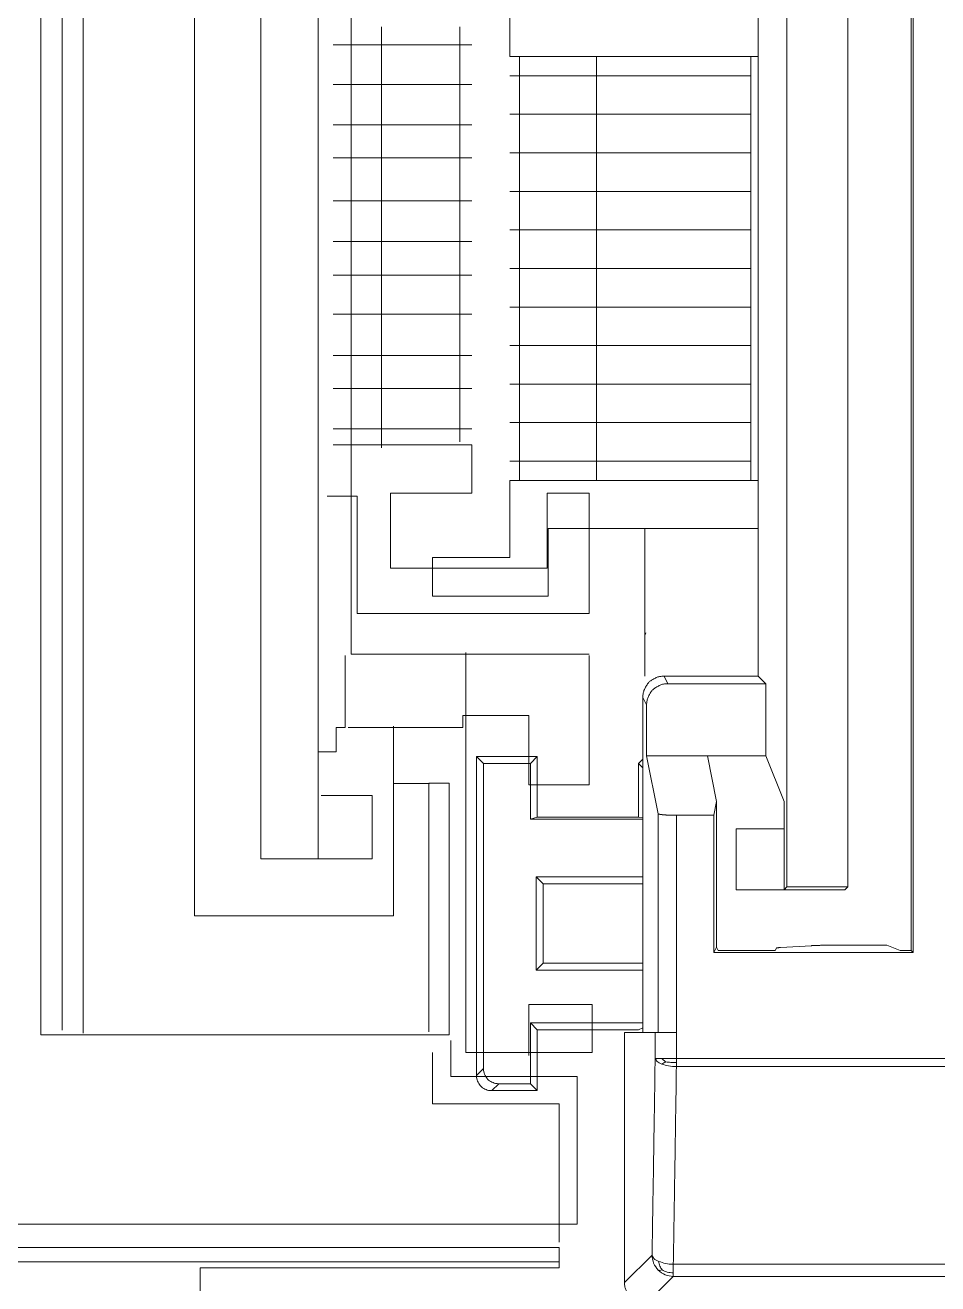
# Model space of a CAD drawing. Header units: inches. Extents: x 75782 to 87231, y -34126 to -18655.
# Drawn here: x 78487.7 to 78537.5, y -19704.3 to -19635.6 of the extents above; entities that cross this region are included whole.
import ezdxf

# ---------------------------------------------------------------- set-up
doc = ezdxf.new("R2010")
doc.units = ezdxf.units.IN
doc.header["$MEASUREMENT"] = 0
doc.layers.add('COMPONENTES', color=251, linetype='Continuous', lineweight=18)

# ---------------------------------------------------------------- blocks, each defined once
blk = doc.blocks.new('AK2-CM')
at = {"linetype": 'Continuous'}
for p, q in [((32195.59, 22609.51), (32195.59, 22413.43)), ((32195.59, 22609.51), (32195.59, 22413.43)), ((32193.27, 22608.05), (32193.27, 22412.93)), ((32193.27, 22608.05), (32193.27, 22412.93)), ((32197.89, 22413.1), (32197.89, 22607.53)), ((32197.89, 22413.1), (32197.89, 22607.53)), ((32210.06, 22574.33), (32210.06, 22425.92)), ((32210.06, 22574.33), (32210.06, 22425.92)), ((32217.3, 22568.09), (32217.3, 22432.16)), ((32217.3, 22568.09), (32217.3, 22432.16)), ((32223.55, 22432.16), (32223.55, 22568.09)), ((32223.55, 22432.16), (32223.55, 22568.09)), ((32227.17, 22454.52), (32227.17, 22545.41)), ((32227.17, 22454.52), (32227.17, 22545.41)), ((32230.46, 22523.05), (32230.46, 22477.03)), ((32230.46, 22523.05), (32230.46, 22477.03)), ((32239.01, 22523.05), (32239.01, 22477.69)), ((32239.01, 22523.05), (32239.01, 22477.69)), ((32225.2, 22521.08), (32240.33, 22521.08)), ((32225.2, 22521.08), (32240.33, 22521.08)), ((32225.2, 22516.75), (32240.33, 22516.75)), ((32225.2, 22516.75), (32240.33, 22516.75)), ((32225.2, 22512.33), (32240.33, 22512.33)), ((32225.2, 22512.33), (32240.33, 22512.33)), ((32225.2, 22508.72), (32240.33, 22508.72)), ((32225.2, 22508.72), (32240.33, 22508.72)), ((32225.2, 22504.02), (32240.33, 22504.02)), ((32225.2, 22504.02), (32240.33, 22504.02)), ((32225.2, 22499.6), (32240.33, 22499.6)), ((32225.2, 22499.6), (32240.33, 22499.6)), ((32225.2, 22495.9), (32240.33, 22495.9)), ((32225.2, 22495.9), (32240.33, 22495.9)), ((32225.2, 22491.66), (32240.33, 22491.66)), ((32225.2, 22491.66), (32240.33, 22491.66)), ((32225.2, 22487.14), (32240.33, 22487.14)), ((32225.2, 22487.14), (32240.33, 22487.14)), ((32225.2, 22483.53), (32240.33, 22483.53)), ((32225.2, 22483.53), (32240.33, 22483.53)), ((32225.2, 22479.11), (32240.33, 22479.11)), ((32225.2, 22479.11), (32240.33, 22479.11)), ((32240.33, 22477.36), (32225.2, 22477.36)), ((32240.33, 22477.36), (32225.2, 22477.36)), ((32240.33, 22472.1), (32240.33, 22477.36)), ((32240.33, 22472.1), (32240.33, 22477.36)), ((32231.45, 22472.1), (32240.33, 22472.1)), ((32231.45, 22463.88), (32231.45, 22472.1)), ((32231.45, 22472.1), (32240.33, 22472.1)), ((32231.45, 22463.88), (32231.45, 22472.1)), ((32248.56, 22472.1), (32248.56, 22463.88)), ((32253.16, 22472.1), (32248.56, 22472.1)), ((32248.56, 22472.1), (32248.56, 22463.88)), ((32253.16, 22472.1), (32248.56, 22472.1)), ((32253.16, 22458.95), (32253.16, 22472.1)), ((32253.16, 22458.95), (32253.16, 22472.1)), ((32224.54, 22471.77), (32227.83, 22471.77)), ((32224.54, 22471.77), (32227.83, 22471.77)), ((32227.83, 22471.77), (32227.83, 22458.95)), ((32227.83, 22471.77), (32227.83, 22458.95)), ((32248.56, 22463.88), (32231.45, 22463.88)), ((32248.56, 22463.88), (32231.45, 22463.88)), ((32227.83, 22458.95), (32253.16, 22458.95)), ((32227.83, 22458.95), (32253.16, 22458.95)), ((32226.51, 22454.37), (32226.51, 22446.48)), ((32226.51, 22454.37), (32226.51, 22446.48)), ((32253.16, 22454.52), (32227.17, 22454.52)), ((32253.16, 22454.52), (32227.17, 22454.52)), ((32239.67, 22454.7), (32239.67, 22410.98)), ((32239.67, 22454.7), (32239.67, 22410.98)), ((32253.16, 22440.24), (32253.16, 22454.37)), ((32253.16, 22440.24), (32253.16, 22454.37)), ((32239.34, 22447.8), (32246.58, 22447.8)), ((32239.34, 22446.48), (32239.34, 22447.8)), ((32239.34, 22447.8), (32246.58, 22447.8)), ((32239.34, 22446.48), (32239.34, 22447.8)), ((32246.58, 22447.8), (32246.58, 22440.24)), ((32246.58, 22447.8), (32246.58, 22440.24)), ((32225.53, 22446.48), (32225.53, 22443.85)), ((32226.51, 22446.48), (32225.53, 22446.48)), ((32225.53, 22446.48), (32225.53, 22443.85)), ((32226.51, 22446.48), (32225.53, 22446.48)), ((32226.84, 22446.48), (32239.34, 22446.48)), ((32226.84, 22446.48), (32239.34, 22446.48)), ((32231.78, 22425.92), (32231.78, 22446.63)), ((32231.78, 22425.92), (32231.78, 22446.63)), ((32225.53, 22443.85), (32223.55, 22443.85)), ((32225.53, 22443.85), (32223.55, 22443.85)), ((32235.73, 22440.38), (32231.78, 22440.38)), ((32235.73, 22440.38), (32231.78, 22440.38)), ((32235.64, 22440.42), (32235.64, 22413.24)), ((32235.64, 22440.42), (32235.64, 22413.24)), ((32237.85, 22440.42), (32235.64, 22440.42)), ((32237.85, 22440.42), (32235.64, 22440.42)), ((32237.85, 22412.93), (32237.85, 22440.42)), ((32237.85, 22412.93), (32237.85, 22440.42)), ((32229.47, 22439.07), (32223.88, 22439.07)), ((32229.47, 22439.07), (32223.88, 22439.07)), ((32229.47, 22432.16), (32229.47, 22439.07)), ((32229.47, 22432.16), (32229.47, 22439.07)), ((32246.58, 22440.24), (32253.16, 22440.24)), ((32246.58, 22440.24), (32253.16, 22440.24)), ((32217.3, 22432.16), (32229.47, 22432.16)), ((32217.3, 22432.16), (32229.47, 22432.16)), ((32210.06, 22425.92), (32231.78, 22425.92)), ((32210.06, 22425.92), (32231.78, 22425.92)), ((32246.58, 22416.24), (32246.58, 22410.65)), ((32246.58, 22416.24), (32246.58, 22410.65)), ((32253.49, 22416.24), (32246.58, 22416.24)), ((32253.49, 22416.24), (32246.58, 22416.24)), ((32253.49, 22410.98), (32253.49, 22416.24)), ((32253.49, 22410.98), (32253.49, 22416.24)), ((32193.27, 22412.93), (32237.85, 22412.93)), ((32193.27, 22412.93), (32237.85, 22412.93)), ((32238.03, 22412.3), (32238.03, 22408.35)), ((32238.03, 22412.3), (32238.03, 22408.35)), ((32236.05, 22410.98), (32236.05, 22405.39)), ((32236.05, 22410.98), (32236.05, 22405.39)), ((32239.67, 22410.98), (32253.49, 22410.98)), ((32239.67, 22410.98), (32253.49, 22410.98)), ((32238.03, 22408.35), (32251.84, 22408.35)), ((32238.03, 22408.35), (32251.84, 22408.35)), ((32251.84, 22408.35), (32251.84, 22392.24)), ((32251.84, 22408.35), (32251.84, 22392.24)), ((32236.05, 22405.39), (32249.87, 22405.39)), ((32236.05, 22405.39), (32249.87, 22405.39)), ((32249.87, 22405.39), (32249.87, 22391.92)), ((32249.87, 22405.39), (32249.87, 22391.92)), ((32251.84, 22392.24), (32021.23, 22392.24)), ((32251.84, 22392.24), (32021.23, 22392.24)), ((32249.87, 22391.92), (32249.87, 22390.27)), ((32249.87, 22391.92), (32249.87, 22390.27)), ((32249.87, 22389.69), (32022.18, 22389.69)), ((32249.87, 22389.69), (32022.18, 22389.69)), ((32249.87, 22387.47), (32249.87, 22389.69)), ((32249.87, 22387.47), (32249.87, 22389.69)), ((32022.18, 22388.11), (32249.87, 22388.11)), ((32022.18, 22388.11), (32249.87, 22388.11)), ((32210.66, 22387.47), (32249.87, 22387.47)), ((32210.66, 22387.47), (32249.87, 22387.47)), ((32210.66, 22384.95), (32210.66, 22387.47)), ((32210.66, 22384.95), (32210.66, 22387.47))]:
    blk.add_line(p, q, dxfattribs=at)
blk = doc.blocks.new('AK2-XM')
at = {"layer": 'COMPONENTES'}
for p, q in [((31794.946, 23280.365), (31794.946, 23354.866)), ((31795.062, 23354.982), (31795.062, 23280.25)), ((31788.164, 23283.842), (31788.164, 23351.389)), ((31791.483, 23351.389), (31791.483, 23283.842)), ((31786.6, 23339.884), (31786.6, 23295.348)), ((31773.026, 23331.828), (31773.026, 23329.196)), ((31773.026, 23329.196), (31786.6, 23329.196)), ((31773.553, 23329.196), (31773.553, 23306.035)), ((31777.764, 23329.196), (31777.764, 23306.035)), ((31786.186, 23306.035), (31786.186, 23329.196)), ((31786.186, 23328.143), (31773.026, 23328.143)), ((31786.186, 23326.038), (31773.026, 23326.038)), ((31786.186, 23323.932), (31773.026, 23323.932)), ((31786.186, 23321.827), (31773.026, 23321.827)), ((31786.186, 23319.721), (31773.026, 23319.721)), ((31786.186, 23317.616), (31773.026, 23317.616)), ((31786.186, 23315.51), (31773.026, 23315.51)), ((31786.186, 23313.405), (31773.026, 23313.405)), ((31786.186, 23311.299), (31773.026, 23311.299)), ((31786.186, 23309.194), (31773.026, 23309.194)), ((31786.186, 23307.088), (31773.026, 23307.088)), ((31773.026, 23306.035), (31773.026, 23301.824)), ((31773.026, 23306.035), (31786.6, 23306.035)), ((31775.132, 23303.404), (31786.6, 23303.404)), ((31775.132, 23303.404), (31775.132, 23299.719)), ((31780.396, 23295.348), (31780.396, 23303.404)), ((31768.815, 23301.824), (31773.026, 23301.824)), ((31768.815, 23299.719), (31768.815, 23301.824)), ((31775.132, 23299.719), (31768.815, 23299.719)), ((31780.468, 23297.706), (31780.41, 23297.561)), ((31781.457, 23295.348), (31786.6, 23295.348)), ((31781.664, 23294.934), (31781.457, 23295.348)), ((31787.014, 23294.934), (31781.664, 23294.934)), ((31787.014, 23294.934), (31786.6, 23295.348)), ((31787.014, 23294.934), (31787.014, 23290.992)), ((31780.296, 23275.891), (31780.296, 23294.186)), ((31780.503, 23293.772), (31780.296, 23294.186)), ((31780.503, 23293.772), (31780.503, 23290.992)), ((31771.214, 23273.535), (31771.214, 23290.957)), ((31774.532, 23290.957), (31771.214, 23290.957)), ((31771.214, 23290.957), (31771.593, 23290.577)), ((31774.153, 23290.577), (31774.532, 23290.957)), ((31774.532, 23287.638), (31774.532, 23290.957)), ((31780.296, 23290.815), (31780.057, 23290.576)), ((31780.503, 23290.992), (31781.133, 23287.833)), ((31783.821, 23290.992), (31780.503, 23290.992)), ((31783.821, 23290.992), (31787.014, 23290.992)), ((31784.317, 23288.507), (31783.821, 23290.992)), ((31788.006, 23288.507), (31787.014, 23290.992)), ((31771.593, 23273.915), (31771.593, 23290.577)), ((31771.593, 23290.577), (31774.153, 23290.577)), ((31774.153, 23290.577), (31774.153, 23287.543)), ((31780.057, 23287.638), (31780.057, 23290.576)), ((31780.296, 23290.337), (31780.057, 23290.576)), ((31784.165, 23287.747), (31784.317, 23288.507)), ((31784.317, 23288.507), (31784.317, 23280.553)), ((31788.006, 23287.002), (31788.006, 23288.507)), ((31774.532, 23287.638), (31774.153, 23287.543)), ((31774.153, 23287.543), (31780.296, 23287.543)), ((31774.532, 23287.638), (31780.057, 23287.638)), ((31780.057, 23287.638), (31780.296, 23287.608)), ((31781.133, 23275.891), (31781.133, 23287.833)), ((31782.129, 23275.891), (31782.129, 23287.747)), ((31782.129, 23287.747), (31784.165, 23287.747)), ((31784.165, 23287.747), (31784.165, 23280.25)), ((31788.006, 23287.002), (31785.385, 23287.002)), ((31785.385, 23283.684), (31785.385, 23287.002)), ((31788.006, 23283.684), (31788.006, 23287.002)), ((31774.474, 23279.285), (31774.474, 23284.378)), ((31774.474, 23284.378), (31780.296, 23284.378)), ((31774.854, 23283.999), (31774.474, 23284.378)), ((31774.854, 23279.664), (31774.854, 23283.999)), ((31774.854, 23283.999), (31780.296, 23283.999)), ((31788.006, 23283.684), (31785.385, 23283.684)), ((31788.164, 23283.842), (31788.006, 23283.684)), ((31788.006, 23283.684), (31791.324, 23283.684)), ((31788.164, 23283.842), (31791.483, 23283.842)), ((31791.483, 23283.842), (31791.324, 23283.684)), ((31784.317, 23280.553), (31784.165, 23280.25)), ((31784.317, 23280.553), (31784.411, 23280.365)), ((31787.587, 23280.495), (31787.522, 23280.365)), ((31787.809, 23280.523), (31789.511, 23280.626)), ((31790.948, 23280.655), (31793.627, 23280.655)), ((31794.352, 23280.365), (31793.627, 23280.655)), ((31795.062, 23280.25), (31784.165, 23280.25)), ((31784.411, 23280.365), (31787.522, 23280.365)), ((31794.352, 23280.365), (31794.946, 23280.365)), ((31795.062, 23280.25), (31794.946, 23280.365)), ((31774.474, 23279.285), (31774.854, 23279.664)), ((31780.296, 23279.285), (31774.474, 23279.285)), ((31780.296, 23279.664), (31774.854, 23279.664)), ((31780.296, 23276.404), (31774.153, 23276.404)), ((31774.153, 23276.404), (31774.153, 23273.085)), ((31774.532, 23276.024), (31774.153, 23276.404)), ((31774.532, 23272.706), (31774.532, 23276.024)), ((31774.532, 23276.024), (31780.057, 23276.024)), ((31779.298, 23275.891), (31779.298, 23262.224)), ((31779.298, 23275.891), (31780.296, 23275.891)), ((31780.057, 23276.024), (31780.296, 23276.144)), ((31780.296, 23275.891), (31780.968, 23275.891)), ((31780.968, 23275.891), (31781.133, 23275.891)), ((31780.968, 23274.471), (31780.968, 23275.891)), ((31781.133, 23275.891), (31782.129, 23275.891)), ((31782.129, 23274.471), (31782.129, 23275.891)), ((31781.322, 23274.471), (31780.968, 23274.471)), ((31782.129, 23274.471), (31781.322, 23274.471)), ((31821.883, 23274.471), (31782.129, 23274.471)), ((31782.129, 23274.24), (31782.129, 23274.471)), ((31771.214, 23273.535), (31771.593, 23273.915)), ((31782.129, 23274.017), (31782.129, 23274.24)), ((31822.625, 23274.017), (31782.129, 23274.017)), ((31772.043, 23272.706), (31772.423, 23273.085)), ((31774.153, 23273.085), (31772.423, 23273.085)), ((31774.532, 23272.706), (31774.153, 23273.085)), ((31772.043, 23272.706), (31774.532, 23272.706)), ((31779.298, 23262.224), (31780.798, 23263.724)), ((32014.649, 23263.222), (31781.959, 23263.222)), ((31781.959, 23262.752), (31781.959, 23263.222)), ((31781.959, 23262.564), (31781.959, 23262.752)), ((31780.459, 23261.063), (31781.959, 23262.564)), ((32014.649, 23262.564), (31781.959, 23262.564))]:
    blk.add_line(p, q, dxfattribs=at)
for points, knots in [([(31780.296, 23294.186), (31780.298, 23294.269), (31780.301, 23294.415), (31780.376, 23294.62), (31780.468, 23294.794), (31780.553, 23294.929), (31780.626, 23295.017), (31780.714, 23295.091), (31780.85, 23295.175), (31781.024, 23295.268), (31781.228, 23295.343), (31781.375, 23295.346), (31781.457, 23295.348)], [0, 0, 0, 0, 0.2736, 0.488013, 0.721965, 0.936322, 1.021147, 1.105973, 1.320288, 1.554185, 1.768494, 2.041962, 2.041962, 2.041962, 2.041962]), ([(31781.664, 23294.934), (31781.582, 23294.932), (31781.435, 23294.928), (31781.231, 23294.854), (31781.057, 23294.761), (31780.921, 23294.677), (31780.833, 23294.603), (31780.76, 23294.515), (31780.675, 23294.38), (31780.583, 23294.205), (31780.508, 23294.001), (31780.505, 23293.854), (31780.503, 23293.772)], [0, 0, 0, 0, 0.273468, 0.487777, 0.721674, 0.935989, 1.020816, 1.10564, 1.319997, 1.553949, 1.768362, 2.041962, 2.041962, 2.041962, 2.041962]), ([(31781.133, 23287.833), (31781.134, 23287.831), (31781.135, 23287.827), (31781.142, 23287.822), (31781.15, 23287.819), (31781.16, 23287.815), (31781.169, 23287.812), (31781.179, 23287.809), (31781.189, 23287.807), (31781.204, 23287.804), (31781.219, 23287.801), (31781.234, 23287.798), (31781.245, 23287.796), (31781.256, 23287.794), (31781.268, 23287.792), (31781.285, 23287.79), (31781.304, 23287.788), (31781.325, 23287.785), (31781.346, 23287.783), (31781.367, 23287.78), (31781.387, 23287.778), (31781.405, 23287.776), (31781.422, 23287.775), (31781.439, 23287.773), (31781.458, 23287.772), (31781.488, 23287.769), (31781.528, 23287.766), (31781.587, 23287.762), (31781.653, 23287.759), (31781.71, 23287.756), (31781.748, 23287.755), (31781.807, 23287.752), (31781.934, 23287.748), (31782.053, 23287.748), (31782.129, 23287.747)], [0, 0, 0, 0, 0.006933, 0.013438, 0.025838, 0.038895, 0.048483, 0.057555, 0.07115, 0.086108, 0.105995, 0.124582, 0.135255, 0.145362, 0.160549, 0.177144, 0.201312, 0.225741, 0.248956, 0.271871, 0.295002, 0.317036, 0.334029, 0.350113, 0.37439, 0.399737, 0.450976, 0.508429, 0.598175, 0.673178, 0.700547, 0.723551, 0.873165, 1.125187, 1.125187, 1.125187, 1.125187]), ([(31787.809, 23280.523), (31787.781, 23280.521), (31787.734, 23280.519), (31787.684, 23280.514), (31787.658, 23280.511), (31787.641, 23280.509), (31787.62, 23280.506), (31787.603, 23280.503), (31787.591, 23280.5), (31787.588, 23280.497), (31787.587, 23280.495)], [0, 0, 0, 0, 0.0958791, 0.1555807, 0.1690097, 0.1852226, 0.2126249, 0.2387782, 0.2458502, 0.2520733, 0.2520733, 0.2520733, 0.2520733]), ([(31790.948, 23280.655), (31790.94, 23280.655), (31790.928, 23280.655), (31790.915, 23280.655), (31790.909, 23280.655), (31790.873, 23280.655), (31790.783, 23280.655), (31790.642, 23280.655), (31790.486, 23280.653), (31790.344, 23280.652), (31790.214, 23280.649), (31790.116, 23280.647), (31790.044, 23280.646), (31789.994, 23280.645), (31789.943, 23280.643), (31789.893, 23280.642), (31789.844, 23280.641), (31789.792, 23280.639), (31789.733, 23280.637), (31789.676, 23280.635), (31789.626, 23280.632), (31789.589, 23280.631), (31789.558, 23280.629), (31789.541, 23280.628), (31789.533, 23280.627), (31789.529, 23280.627), (31789.522, 23280.627), (31789.515, 23280.626), (31789.511, 23280.626)], [0, 0, 0, 0, 0.026006, 0.041015, 0.044545, 0.047068, 0.15974, 0.347882, 0.52035, 0.681235, 0.825109, 0.955736, 1.011363, 1.067012, 1.123804, 1.182498, 1.233907, 1.2875, 1.359116, 1.431533, 1.478598, 1.525752, 1.557597, 1.580352, 1.58279, 1.585516, 1.593912, 1.60709, 1.60709, 1.60709, 1.60709]), ([(31780.798, 23263.724), (31780.81, 23264.399), (31780.829, 23265.568), (31780.857, 23267.281), (31780.882, 23268.87), (31780.908, 23270.526), (31780.937, 23272.396), (31780.957, 23273.715), (31780.968, 23274.471)], [0, 0, 0, 0, 2.262777, 3.923096, 5.746403, 7.592777, 9.480468, 12.017674, 12.017674, 12.017674, 12.017674]), ([(31780.968, 23274.471), (31780.999, 23274.41), (31781.075, 23274.259), (31781.236, 23274.197), (31781.332, 23274.16)], [0, 0, 0, 0, 0.2220602, 0.5525638, 0.5525638, 0.5525638, 0.5525638]), ([(31781.553, 23274.278), (31781.512, 23274.308), (31781.43, 23274.366), (31781.358, 23274.436), (31781.322, 23274.471)], [0, 0, 0, 0, 0.1687529, 0.3371244, 0.3371244, 0.3371244, 0.3371244]), ([(31781.553, 23274.278), (31781.514, 23274.26), (31781.438, 23274.224), (31781.366, 23274.18), (31781.332, 23274.16)], [0, 0, 0, 0, 0.1467438, 0.2806993, 0.2806993, 0.2806993, 0.2806993]), ([(31781.553, 23274.278), (31781.643, 23274.268), (31781.834, 23274.246), (31782.027, 23274.242), (31782.129, 23274.24)], [0, 0, 0, 0, 0.3029846, 0.6452173, 0.6452173, 0.6452173, 0.6452173]), ([(31772.423, 23273.085), (31772.364, 23273.087), (31772.259, 23273.089), (31772.113, 23273.142), (31771.989, 23273.209), (31771.892, 23273.269), (31771.829, 23273.321), (31771.777, 23273.384), (31771.716, 23273.481), (31771.65, 23273.605), (31771.597, 23273.752), (31771.595, 23273.856), (31771.593, 23273.915)], [0, 0, 0, 0, 0.195377, 0.348493, 0.515601, 0.668718, 0.729318, 0.789917, 0.943034, 1.110142, 1.263258, 1.458635, 1.458635, 1.458635, 1.458635]), ([(31781.332, 23274.16), (31781.453, 23274.121), (31781.712, 23274.038), (31781.984, 23274.024), (31782.129, 23274.017)], [0, 0, 0, 0, 0.4251825, 0.9081222, 0.9081222, 0.9081222, 0.9081222]), ([(31781.959, 23263.222), (31781.97, 23263.9), (31781.99, 23265.074), (31782.018, 23266.795), (31782.043, 23268.391), (31782.069, 23270.055), (31782.098, 23271.933), (31782.117, 23273.258), (31782.129, 23274.017)], [0, 0, 0, 0, 2.272894, 3.940638, 5.772097, 7.626727, 9.522859, 12.07141, 12.07141, 12.07141, 12.07141]), ([(31771.214, 23273.535), (31771.215, 23273.477), (31771.218, 23273.372), (31771.271, 23273.226), (31771.337, 23273.102), (31771.397, 23273.005), (31771.45, 23272.942), (31771.513, 23272.889), (31771.609, 23272.829), (31771.734, 23272.763), (31771.88, 23272.71), (31771.985, 23272.707), (31772.043, 23272.706)], [0, 0, 0, 0, 0.195377, 0.348493, 0.515601, 0.668718, 0.729318, 0.789917, 0.943034, 1.110142, 1.263258, 1.458635, 1.458635, 1.458635, 1.458635]), ([(31780.798, 23263.724), (31780.814, 23263.571), (31780.846, 23263.264), (31781.041, 23263.024), (31781.139, 23262.904)], [0, 0, 0, 0, 0.506102, 1.01237, 1.01237, 1.01237, 1.01237]), ([(31781.162, 23263.38), (31781.066, 23263.422), (31780.9, 23263.495), (31780.828, 23263.657), (31780.798, 23263.724)], [0, 0, 0, 0, 0.3390461, 0.5781405, 0.5781405, 0.5781405, 0.5781405]), ([(31781.959, 23263.222), (31781.814, 23263.23), (31781.541, 23263.246), (31781.283, 23263.337), (31781.162, 23263.38)], [0, 0, 0, 0, 0.4835949, 0.9121953, 0.9121953, 0.9121953, 0.9121953]), ([(31781.343, 23262.917), (31781.301, 23262.984), (31781.213, 23263.127), (31781.18, 23263.292), (31781.162, 23263.38)], [0, 0, 0, 0, 0.2633281, 0.5595647, 0.5595647, 0.5595647, 0.5595647]), ([(31781.343, 23262.917), (31781.302, 23262.902), (31781.235, 23262.877), (31781.166, 23262.896), (31781.139, 23262.904)], [0, 0, 0, 0, 0.1406227, 0.2336199, 0.2336199, 0.2336199, 0.2336199]), ([(31781.139, 23262.904), (31781.259, 23262.807), (31781.498, 23262.612), (31781.806, 23262.58), (31781.959, 23262.564)], [0, 0, 0, 0, 0.506268, 1.01237, 1.01237, 1.01237, 1.01237]), ([(31781.343, 23262.917), (31781.437, 23262.871), (31781.631, 23262.775), (31781.847, 23262.76), (31781.959, 23262.752)], [0, 0, 0, 0, 0.3478247, 0.7191038, 0.7191038, 0.7191038, 0.7191038]), ([(31780.459, 23261.063), (31780.376, 23261.065), (31780.23, 23261.068), (31780.026, 23261.143), (31779.851, 23261.235), (31779.716, 23261.32), (31779.628, 23261.393), (31779.554, 23261.481), (31779.47, 23261.617), (31779.377, 23261.791), (31779.303, 23261.995), (31779.3, 23262.142), (31779.298, 23262.224)], [0, 0, 0, 0, 0.273484, 0.487793, 0.721609, 0.93584, 1.02062, 1.1054, 1.319632, 1.553447, 1.767756, 2.04124, 2.04124, 2.04124, 2.04124])]:
    blk.add_open_spline(points, degree=3, knots=knots, dxfattribs=at)

msp = doc.modelspace()

# ---------------------------------------------------------------- block references
at = {"layer": 'COMPONENTES', "xscale": 0.5, "yscale": 0.5, "zscale": 0.5}
msp.add_blockref('AK2-CM', (62391.914, -30897.201), dxfattribs=at)
at = {"layer": 'COMPONENTES'}
msp.add_blockref('AK2-XM', (46741.126, -42966.498), dxfattribs=at)

doc.saveas('drawing.dxf')
